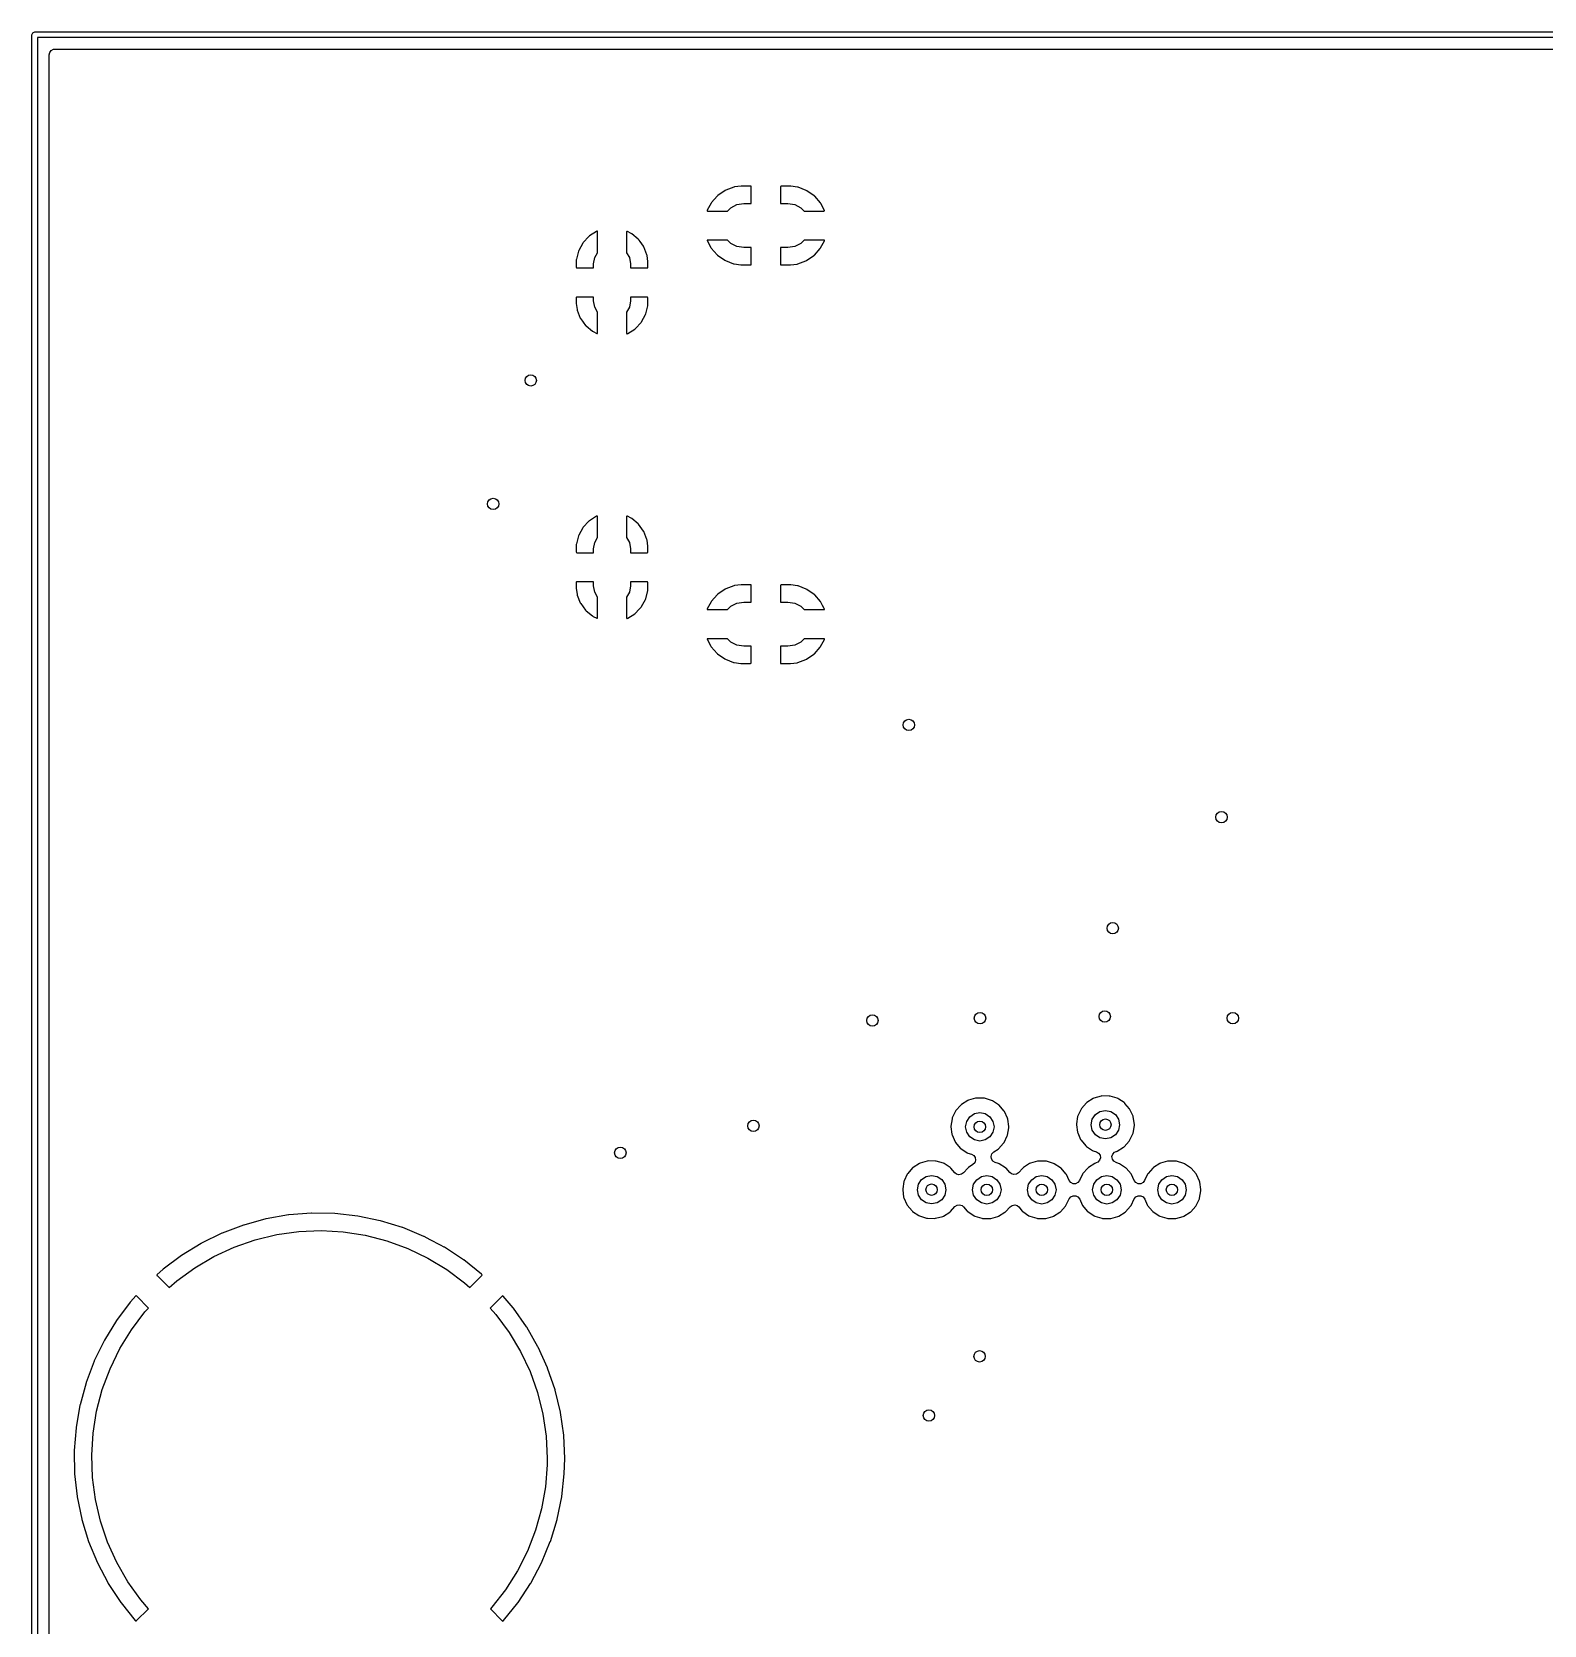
# Model space of a CAD drawing. Extents: x 0 to 4.25, y -4.33 to 0.
# Drawn here: x -0.002 to 1.044, y -1.1 to 0.002 of the extents above; entities that cross this region are included whole.
import ezdxf

# ---------------------------------------------------------------- set-up
doc = ezdxf.new("R2010")
doc.units = 0
doc.header["$MEASUREMENT"] = 0
doc.layers.add('BLACK', color=7, linetype='CONTINUOUS')

msp = doc.modelspace()

# ---------------------------------------------------------------- linework, layer by layer
at = {"layer": 'BLACK', "linetype": 'CONTINUOUS'}
for p, q in [((-0.001969, 0), (-0.001392, 0.001392)), ((-0.001969, -4.33071), (-0.001969, 0)), ((-0.001392, 0.001392), (0, 0.001969)), ((0, 0.001969), (4.25197, 0.001969)), ((0.001969, -0.001969), (0.001969, -4.32874)), ((4.25, -0.001969), (0.001969, -0.001969)), ((0.010357, -0.012225), (0.011467, -0.010833)), ((0.011467, -0.010833), (0.013071, -0.010061)), ((0.013071, -0.010061), (0.013961, -0.009961)), ((0.013961, -0.009961), (4.23801, -0.009961)), ((0.009961, -0.013961), (0.010357, -0.012225)), ((0.009961, -2.68157), (0.009961, -0.013961)), ((0.47732, -0.107767), (0.472281, -0.11123)), ((0.477736, -0.107549), (0.47732, -0.107767)), ((0.483455, -0.105388), (0.477736, -0.107549)), ((0.483911, -0.105276), (0.483455, -0.105388)), ((0.488447, -0.104727), (0.483911, -0.105276)), ((0.488683, -0.104713), (0.488447, -0.104727)), ((0.49513, -0.104713), (0.488683, -0.104713)), ((0.495274, -0.104817), (0.49513, -0.104713)), ((0.495339, -0.105016), (0.495274, -0.104817)), ((0.495433, -0.105307), (0.495339, -0.105016)), ((0.495433, -0.116673), (0.495433, -0.105307)), ((0.515617, -0.104872), (0.515512, -0.105016)), ((0.515512, -0.105016), (0.515512, -0.116673)), ((0.516106, -0.104713), (0.515617, -0.104872)), ((0.522394, -0.104713), (0.516106, -0.104713)), ((0.522649, -0.104729), (0.522394, -0.104713)), ((0.527312, -0.105343), (0.522649, -0.104729)), ((0.527767, -0.10546), (0.527312, -0.105343)), ((0.533464, -0.107681), (0.527767, -0.10546)), ((0.533877, -0.107903), (0.533464, -0.107681)), ((0.53888, -0.111419), (0.533877, -0.107903)), ((0.467593, -0.116491), (0.465, -0.121388)), ((0.467861, -0.116106), (0.467593, -0.116491)), ((0.471928, -0.11154), (0.467861, -0.116106)), ((0.472281, -0.11123), (0.471928, -0.11154)), ((0.478946, -0.12189), (0.481249, -0.119587)), ((0.481249, -0.119587), (0.485502, -0.11742)), ((0.485502, -0.11742), (0.490216, -0.116673)), ((0.490216, -0.116673), (0.495433, -0.116673)), ((0.515512, -0.116673), (0.520728, -0.116673)), ((0.520728, -0.116673), (0.525443, -0.11742)), ((0.525443, -0.11742), (0.529696, -0.119587)), ((0.529696, -0.119587), (0.531998, -0.12189)), ((0.539229, -0.111733), (0.53888, -0.111419)), ((0.543249, -0.116341), (0.539229, -0.111733)), ((0.543512, -0.116729), (0.543249, -0.116341)), ((0.546007, -0.121563), (0.543512, -0.116729)), ((0.465, -0.121388), (0.464928, -0.121802)), ((0.464928, -0.121802), (0.465093, -0.12189)), ((0.465093, -0.12189), (0.478946, -0.12189)), ((0.531998, -0.12189), (0.545607, -0.12189)), ((0.545607, -0.12189), (0.546007, -0.12176)), ((0.546007, -0.12176), (0.546007, -0.121563)), ((0.383099, -0.139457), (0.379155, -0.143657)), ((0.383476, -0.139146), (0.383099, -0.139457)), ((0.388341, -0.136058), (0.383476, -0.139146)), ((0.388645, -0.135915), (0.388341, -0.136058)), ((0.389004, -0.135915), (0.388645, -0.135915)), ((0.389119, -0.13627), (0.389004, -0.135915)), ((0.389134, -0.136315), (0.389119, -0.13627)), ((0.389134, -0.150691), (0.389134, -0.136315)), ((0.409312, -0.136059), (0.409213, -0.13627)), ((0.409213, -0.13627), (0.409213, -0.150691)), ((0.40973, -0.136112), (0.409312, -0.136059)), ((0.41232, -0.137331), (0.40973, -0.136112)), ((0.412733, -0.137593), (0.41232, -0.137331)), ((0.417173, -0.141266), (0.412733, -0.137593)), ((0.417508, -0.141622), (0.417173, -0.141266)), ((0.417854, -0.142099), (0.417508, -0.141622)), ((0.41855, -0.143056), (0.417854, -0.142099)), ((0.420894, -0.146283), (0.41855, -0.143056)), ((0.465338, -0.141969), (0.464937, -0.142099)), ((0.464937, -0.142099), (0.464937, -0.142295)), ((0.464937, -0.142295), (0.467432, -0.147129)), ((0.478946, -0.141969), (0.465338, -0.141969)), ((0.481249, -0.144271), (0.478946, -0.141969)), ((0.531998, -0.141969), (0.529696, -0.144271)), ((0.545852, -0.141969), (0.531998, -0.141969)), ((0.543352, -0.147367), (0.545945, -0.142471)), ((0.546017, -0.142056), (0.545852, -0.141969)), ((0.545945, -0.142471), (0.546017, -0.142056)), ((0.375911, -0.149557), (0.374479, -0.155138)), ((0.376092, -0.149102), (0.375911, -0.149557)), ((0.378867, -0.144053), (0.376092, -0.149102)), ((0.379155, -0.143657), (0.378867, -0.144053)), ((0.386378, -0.158504), (0.38715, -0.154128)), ((0.38715, -0.154128), (0.389134, -0.150691)), ((0.409213, -0.150691), (0.411197, -0.154128)), ((0.411197, -0.154128), (0.411968, -0.158504)), ((0.42113, -0.146712), (0.420894, -0.146283)), ((0.423251, -0.152069), (0.42113, -0.146712)), ((0.423373, -0.152543), (0.423251, -0.152069)), ((0.423914, -0.156824), (0.423373, -0.152543)), ((0.467432, -0.147129), (0.467696, -0.147518)), ((0.467696, -0.147518), (0.471716, -0.152125)), ((0.471716, -0.152125), (0.472065, -0.152439)), ((0.472065, -0.152439), (0.477068, -0.155956)), ((0.485502, -0.146438), (0.481249, -0.144271)), ((0.490216, -0.147185), (0.485502, -0.146438)), ((0.495433, -0.147185), (0.490216, -0.147185)), ((0.495433, -0.158842), (0.495433, -0.147185)), ((0.520728, -0.147185), (0.515512, -0.147185)), ((0.515512, -0.147185), (0.515512, -0.158552)), ((0.525443, -0.146438), (0.520728, -0.147185)), ((0.529696, -0.144271), (0.525443, -0.146438)), ((0.533625, -0.156092), (0.538664, -0.152628)), ((0.538664, -0.152628), (0.539017, -0.152318)), ((0.539017, -0.152318), (0.543084, -0.147753)), ((0.543084, -0.147753), (0.543352, -0.147367)), ((0.374479, -0.155138), (0.374417, -0.155623)), ((0.374417, -0.155623), (0.374417, -0.160666)), ((0.374417, -0.160666), (0.374576, -0.161155)), ((0.374576, -0.161155), (0.374721, -0.16126)), ((0.374721, -0.16126), (0.386378, -0.16126)), ((0.386378, -0.16126), (0.386378, -0.158504)), ((0.411968, -0.158504), (0.411968, -0.16126)), ((0.411968, -0.16126), (0.423335, -0.16126)), ((0.423335, -0.16126), (0.423824, -0.161101)), ((0.423824, -0.161101), (0.423929, -0.160957)), ((0.423929, -0.15707), (0.423914, -0.156824)), ((0.423929, -0.160957), (0.423929, -0.15707)), ((0.477068, -0.155956), (0.477481, -0.156177)), ((0.477481, -0.156177), (0.483178, -0.158398)), ((0.483178, -0.158398), (0.483632, -0.158515)), ((0.483632, -0.158515), (0.488295, -0.159129)), ((0.488295, -0.159129), (0.488551, -0.159146)), ((0.488551, -0.159146), (0.494839, -0.159146)), ((0.494839, -0.159146), (0.495328, -0.158987)), ((0.495328, -0.158987), (0.495433, -0.158842)), ((0.515512, -0.158552), (0.515671, -0.159041)), ((0.515671, -0.159041), (0.515815, -0.159146)), ((0.515815, -0.159146), (0.522262, -0.159146)), ((0.522262, -0.159146), (0.522498, -0.159131)), ((0.522498, -0.159131), (0.527033, -0.158583)), ((0.527033, -0.158583), (0.527489, -0.158471)), ((0.527489, -0.158471), (0.533209, -0.156309)), ((0.533209, -0.156309), (0.533625, -0.156092)), ((0.374522, -0.181498), (0.374417, -0.181642)), ((0.374417, -0.181642), (0.374417, -0.185529)), ((0.374417, -0.185529), (0.374433, -0.185774)), ((0.374433, -0.185774), (0.374974, -0.190055)), ((0.375011, -0.181339), (0.374522, -0.181498)), ((0.386378, -0.181339), (0.375011, -0.181339)), ((0.386378, -0.184094), (0.386378, -0.181339)), ((0.38715, -0.188471), (0.386378, -0.184094)), ((0.411968, -0.184094), (0.411197, -0.188471)), ((0.411968, -0.181339), (0.411968, -0.184094)), ((0.423626, -0.181339), (0.411968, -0.181339)), ((0.42377, -0.181443), (0.423626, -0.181339)), ((0.423929, -0.181933), (0.42377, -0.181443)), ((0.423868, -0.187461), (0.423929, -0.186975)), ((0.423929, -0.186975), (0.423929, -0.181933)), ((0.374974, -0.190055), (0.375095, -0.190529)), ((0.375095, -0.190529), (0.377216, -0.195886)), ((0.377216, -0.195886), (0.377452, -0.196315)), ((0.377452, -0.196315), (0.380838, -0.200976)), ((0.389134, -0.191908), (0.38715, -0.188471)), ((0.389134, -0.206328), (0.389134, -0.191908)), ((0.411197, -0.188471), (0.409213, -0.191908)), ((0.409213, -0.191908), (0.409213, -0.206283)), ((0.419479, -0.198545), (0.422255, -0.193496)), ((0.422255, -0.193496), (0.422435, -0.193041)), ((0.422435, -0.193041), (0.423868, -0.187461)), ((0.380838, -0.200976), (0.381173, -0.201333)), ((0.381173, -0.201333), (0.385613, -0.205006)), ((0.385613, -0.205006), (0.386026, -0.205268)), ((0.386026, -0.205268), (0.388617, -0.206487)), ((0.388617, -0.206487), (0.389034, -0.20654)), ((0.389034, -0.20654), (0.389134, -0.206328)), ((0.409213, -0.206283), (0.409343, -0.206683)), ((0.409343, -0.206683), (0.409701, -0.206683)), ((0.409701, -0.206683), (0.410006, -0.20654)), ((0.410006, -0.20654), (0.41487, -0.203453)), ((0.41487, -0.203453), (0.415248, -0.203141)), ((0.415248, -0.203141), (0.419191, -0.198941)), ((0.419191, -0.198941), (0.419479, -0.198545)), ((0.378867, -0.340904), (0.376092, -0.345953)), ((0.379155, -0.340507), (0.378867, -0.340904)), ((0.383099, -0.336308), (0.379155, -0.340507)), ((0.383476, -0.335996), (0.383099, -0.336308)), ((0.388341, -0.332909), (0.383476, -0.335996)), ((0.388645, -0.332765), (0.388341, -0.332909)), ((0.389004, -0.332765), (0.388645, -0.332765)), ((0.389119, -0.333121), (0.389004, -0.332765)), ((0.389134, -0.333166), (0.389119, -0.333121)), ((0.389134, -0.347541), (0.389134, -0.333166)), ((0.409312, -0.332909), (0.409213, -0.333121)), ((0.409213, -0.333121), (0.409213, -0.347541)), ((0.40973, -0.332962), (0.409312, -0.332909)), ((0.41232, -0.334181), (0.40973, -0.332962)), ((0.412733, -0.334443), (0.41232, -0.334181)), ((0.417173, -0.338116), (0.412733, -0.334443)), ((0.417508, -0.338473), (0.417173, -0.338116)), ((0.420894, -0.343134), (0.417508, -0.338473)), ((0.374479, -0.351988), (0.374417, -0.352474)), ((0.374417, -0.352474), (0.374417, -0.357516)), ((0.375911, -0.346408), (0.374479, -0.351988)), ((0.376092, -0.345953), (0.375911, -0.346408)), ((0.386378, -0.355354), (0.38715, -0.350978)), ((0.38715, -0.350978), (0.389134, -0.347541)), ((0.409213, -0.347541), (0.411197, -0.350978)), ((0.411197, -0.350978), (0.411968, -0.355354)), ((0.42113, -0.343563), (0.420894, -0.343134)), ((0.423251, -0.348919), (0.42113, -0.343563)), ((0.423373, -0.349394), (0.423251, -0.348919)), ((0.423914, -0.353674), (0.423373, -0.349394)), ((0.374417, -0.357516), (0.374576, -0.358005)), ((0.374576, -0.358005), (0.374721, -0.35811)), ((0.374721, -0.35811), (0.386378, -0.35811)), ((0.386378, -0.35811), (0.386378, -0.355354)), ((0.411968, -0.355354), (0.411968, -0.35811)), ((0.411968, -0.35811), (0.423335, -0.35811)), ((0.423335, -0.35811), (0.423824, -0.357951)), ((0.423824, -0.357951), (0.423929, -0.357807)), ((0.423929, -0.35392), (0.423914, -0.353674)), ((0.423929, -0.357807), (0.423929, -0.35392)), ((0.374522, -0.378348), (0.374417, -0.378492)), ((0.374417, -0.378492), (0.374417, -0.382379)), ((0.374417, -0.382379), (0.374433, -0.382625)), ((0.374433, -0.382625), (0.374974, -0.386906)), ((0.375011, -0.378189), (0.374522, -0.378348)), ((0.386378, -0.378189), (0.375011, -0.378189)), ((0.386378, -0.380945), (0.386378, -0.378189)), ((0.38715, -0.385321), (0.386378, -0.380945)), ((0.389134, -0.388758), (0.38715, -0.385321)), ((0.411197, -0.385321), (0.409213, -0.388758)), ((0.411968, -0.380945), (0.411197, -0.385321)), ((0.423626, -0.378189), (0.411968, -0.378189)), ((0.411968, -0.378189), (0.411968, -0.380945)), ((0.422435, -0.389891), (0.423868, -0.384311)), ((0.42377, -0.378294), (0.423626, -0.378189)), ((0.423929, -0.378783), (0.42377, -0.378294)), ((0.423868, -0.384311), (0.423929, -0.383826)), ((0.423929, -0.383826), (0.423929, -0.378783)), ((0.47732, -0.383357), (0.472281, -0.38682)), ((0.477736, -0.38314), (0.47732, -0.383357)), ((0.483455, -0.380978), (0.477736, -0.38314)), ((0.483911, -0.380866), (0.483455, -0.380978)), ((0.488447, -0.380317), (0.483911, -0.380866)), ((0.488683, -0.380303), (0.488447, -0.380317)), ((0.49513, -0.380303), (0.488683, -0.380303)), ((0.495274, -0.380408), (0.49513, -0.380303)), ((0.495339, -0.380606), (0.495274, -0.380408)), ((0.495433, -0.380897), (0.495339, -0.380606)), ((0.495433, -0.392264), (0.495433, -0.380897)), ((0.515617, -0.380462), (0.515512, -0.380606)), ((0.515512, -0.380606), (0.515512, -0.392264)), ((0.516106, -0.380303), (0.515617, -0.380462)), ((0.522394, -0.380303), (0.516106, -0.380303)), ((0.522649, -0.38032), (0.522394, -0.380303)), ((0.527312, -0.380934), (0.522649, -0.38032)), ((0.527767, -0.38105), (0.527312, -0.380934)), ((0.533464, -0.383272), (0.527767, -0.38105)), ((0.533877, -0.383493), (0.533464, -0.383272)), ((0.53888, -0.387009), (0.533877, -0.383493)), ((0.374974, -0.386906), (0.375095, -0.38738)), ((0.375095, -0.38738), (0.377216, -0.392736)), ((0.377216, -0.392736), (0.377452, -0.393166)), ((0.377452, -0.393166), (0.380838, -0.397827)), ((0.389134, -0.403178), (0.389134, -0.388758)), ((0.409213, -0.388758), (0.409213, -0.403134)), ((0.417688, -0.397393), (0.419191, -0.395792)), ((0.419191, -0.395792), (0.419238, -0.395727)), ((0.419238, -0.395727), (0.419239, -0.395727)), ((0.419239, -0.395727), (0.419479, -0.395396)), ((0.419479, -0.395396), (0.422255, -0.390347)), ((0.422255, -0.390347), (0.422435, -0.389891)), ((0.467593, -0.392081), (0.465, -0.396978)), ((0.467861, -0.391696), (0.467593, -0.392081)), ((0.471928, -0.387131), (0.467861, -0.391696)), ((0.472281, -0.38682), (0.471928, -0.387131)), ((0.478946, -0.39748), (0.481249, -0.395177)), ((0.481249, -0.395177), (0.485502, -0.39301)), ((0.485502, -0.39301), (0.490216, -0.392264)), ((0.490216, -0.392264), (0.495433, -0.392264)), ((0.515512, -0.392264), (0.520728, -0.392264)), ((0.520728, -0.392264), (0.525443, -0.39301)), ((0.525443, -0.39301), (0.529696, -0.395177)), ((0.529696, -0.395177), (0.531998, -0.39748)), ((0.539229, -0.387323), (0.53888, -0.387009)), ((0.543249, -0.391931), (0.539229, -0.387323)), ((0.543512, -0.392319), (0.543249, -0.391931)), ((0.544689, -0.394599), (0.543512, -0.392319)), ((0.545758, -0.39667), (0.544689, -0.394599)), ((0.380838, -0.397827), (0.381173, -0.398183)), ((0.381173, -0.398183), (0.385613, -0.401856)), ((0.385613, -0.401856), (0.386026, -0.402118)), ((0.386026, -0.402118), (0.388617, -0.403337)), ((0.388617, -0.403337), (0.389034, -0.40339)), ((0.389034, -0.40339), (0.389134, -0.403178)), ((0.409213, -0.403134), (0.409343, -0.403534)), ((0.409343, -0.403534), (0.409701, -0.403534)), ((0.409701, -0.403534), (0.410006, -0.403391)), ((0.410006, -0.403391), (0.41487, -0.400303)), ((0.41487, -0.400303), (0.415248, -0.399991)), ((0.415248, -0.399991), (0.417688, -0.397393)), ((0.465, -0.396978), (0.464928, -0.397393)), ((0.464928, -0.397393), (0.465093, -0.39748)), ((0.465093, -0.39748), (0.478946, -0.39748)), ((0.531998, -0.39748), (0.545607, -0.39748)), ((0.545607, -0.39748), (0.546007, -0.39735)), ((0.546007, -0.397154), (0.545758, -0.39667)), ((0.545758, -0.39667), (0.545758, -0.39667)), ((0.546007, -0.39735), (0.546007, -0.397154)), ((0.465338, -0.417559), (0.464937, -0.417689)), ((0.464937, -0.417689), (0.464937, -0.417886)), ((0.464937, -0.417886), (0.467432, -0.42272)), ((0.478946, -0.417559), (0.465338, -0.417559)), ((0.481249, -0.419862), (0.478946, -0.417559)), ((0.531998, -0.417559), (0.529696, -0.419862)), ((0.545852, -0.417559), (0.531998, -0.417559)), ((0.543352, -0.422958), (0.545945, -0.418061)), ((0.546017, -0.417646), (0.545852, -0.417559)), ((0.545945, -0.418061), (0.546017, -0.417646)), ((0.467432, -0.42272), (0.467696, -0.423108)), ((0.467696, -0.423108), (0.471716, -0.427716)), ((0.471716, -0.427716), (0.472065, -0.42803)), ((0.472065, -0.42803), (0.477068, -0.431546)), ((0.485502, -0.422029), (0.481249, -0.419862)), ((0.490216, -0.422776), (0.485502, -0.422029)), ((0.495433, -0.422776), (0.490216, -0.422776)), ((0.495433, -0.434433), (0.495433, -0.422776)), ((0.520728, -0.422776), (0.515512, -0.422776)), ((0.515512, -0.422776), (0.515512, -0.434142)), ((0.525443, -0.422029), (0.520728, -0.422776)), ((0.529696, -0.419862), (0.525443, -0.422029)), ((0.533625, -0.431682), (0.538664, -0.428219)), ((0.538664, -0.428219), (0.539017, -0.427908)), ((0.539017, -0.427908), (0.543084, -0.423343)), ((0.543084, -0.423343), (0.543352, -0.422958)), ((0.477068, -0.431546), (0.477481, -0.431768)), ((0.477481, -0.431768), (0.483178, -0.433989)), ((0.483178, -0.433989), (0.483632, -0.434106)), ((0.483632, -0.434106), (0.488295, -0.434719)), ((0.488295, -0.434719), (0.488551, -0.434736)), ((0.488551, -0.434736), (0.494839, -0.434736)), ((0.494839, -0.434736), (0.495328, -0.434577)), ((0.495328, -0.434577), (0.495433, -0.434433)), ((0.515512, -0.434142), (0.515671, -0.434631)), ((0.515671, -0.434631), (0.515815, -0.434736)), ((0.515815, -0.434736), (0.522262, -0.434736)), ((0.522262, -0.434736), (0.522498, -0.434722)), ((0.522498, -0.434722), (0.527033, -0.434173)), ((0.527033, -0.434173), (0.527489, -0.434061)), ((0.527489, -0.434061), (0.533209, -0.4319)), ((0.533209, -0.4319), (0.533625, -0.431682)), ((0.645012, -0.736868), (0.640682, -0.7396)), ((0.645516, -0.736642), (0.645012, -0.736868)), ((0.650439, -0.735235), (0.645516, -0.736642)), ((0.650987, -0.73516), (0.650439, -0.735235)), ((0.656106, -0.735192), (0.650987, -0.73516)), ((0.656653, -0.735273), (0.656106, -0.735192)), ((0.661558, -0.73674), (0.656653, -0.735273)), ((0.66206, -0.736972), (0.661558, -0.73674)), ((0.666356, -0.739757), (0.66206, -0.736972)), ((0.731826, -0.735403), (0.727497, -0.738135)), ((0.732331, -0.735178), (0.731826, -0.735403)), ((0.737254, -0.733771), (0.732331, -0.735178)), ((0.737802, -0.733696), (0.737254, -0.733771)), ((0.742921, -0.733727), (0.737802, -0.733696)), ((0.743468, -0.733809), (0.742921, -0.733727)), ((0.748373, -0.735276), (0.743468, -0.733809)), ((0.748875, -0.735508), (0.748373, -0.735276)), ((0.749539, -0.735938), (0.748875, -0.735508)), ((0.753171, -0.738292), (0.749539, -0.735938)), ((0.634392, -0.748892), (0.634231, -0.749421)), ((0.636568, -0.744258), (0.634392, -0.748892)), ((0.636872, -0.743796), (0.636568, -0.744258)), ((0.640261, -0.739958), (0.636872, -0.743796)), ((0.640682, -0.7396), (0.640261, -0.739958)), ((0.644332, -0.751233), (0.646465, -0.74804)), ((0.646465, -0.74804), (0.649659, -0.745907)), ((0.649659, -0.745907), (0.653425, -0.745157)), ((0.653425, -0.745157), (0.657192, -0.745907)), ((0.657192, -0.745907), (0.660385, -0.74804)), ((0.660385, -0.74804), (0.662519, -0.751233)), ((0.666773, -0.74012), (0.666356, -0.739757)), ((0.670114, -0.743999), (0.666773, -0.74012)), ((0.670412, -0.744465), (0.670114, -0.743999)), ((0.672531, -0.749125), (0.670412, -0.744465)), ((0.721046, -0.747956), (0.720258, -0.753015)), ((0.721207, -0.747427), (0.721046, -0.747956)), ((0.723383, -0.742793), (0.721207, -0.747427)), ((0.723687, -0.742331), (0.723383, -0.742793)), ((0.727076, -0.738494), (0.723687, -0.742331)), ((0.727497, -0.738135), (0.727076, -0.738494)), ((0.731147, -0.749769), (0.73328, -0.746576)), ((0.73328, -0.746576), (0.736474, -0.744442)), ((0.736474, -0.744442), (0.74024, -0.743693)), ((0.74024, -0.743693), (0.744007, -0.744442)), ((0.744007, -0.744442), (0.7472, -0.746576)), ((0.7472, -0.746576), (0.749333, -0.749769)), ((0.753587, -0.738656), (0.753171, -0.738292)), ((0.753699, -0.738785), (0.753587, -0.738656)), ((0.756929, -0.742534), (0.753699, -0.738785)), ((0.753699, -0.738785), (0.753699, -0.738785)), ((0.757227, -0.743), (0.756929, -0.742534)), ((0.759346, -0.74766), (0.757227, -0.743)), ((0.759501, -0.748191), (0.759346, -0.74766)), ((0.760246, -0.753388), (0.759501, -0.748191)), ((0.633443, -0.754479), (0.633436, -0.755032)), ((0.633436, -0.755032), (0.6341, -0.760108)), ((0.634231, -0.749421), (0.633443, -0.754479)), ((0.643583, -0.755), (0.644332, -0.751233)), ((0.644332, -0.758767), (0.643583, -0.755)), ((0.646465, -0.76196), (0.644332, -0.758767)), ((0.662519, -0.758767), (0.660385, -0.76196)), ((0.662519, -0.751233), (0.663268, -0.755)), ((0.663268, -0.755), (0.662519, -0.758767)), ((0.672686, -0.749656), (0.672531, -0.749125)), ((0.67255, -0.760813), (0.673421, -0.755636)), ((0.673431, -0.754853), (0.672686, -0.749656)), ((0.673421, -0.755636), (0.673448, -0.755335)), ((0.67345, -0.755154), (0.673431, -0.754853)), ((0.673448, -0.755335), (0.67345, -0.755154)), ((0.720258, -0.753015), (0.720251, -0.753568)), ((0.720251, -0.753568), (0.720915, -0.758644)), ((0.720915, -0.758644), (0.721064, -0.759177)), ((0.721064, -0.759177), (0.723126, -0.763863)), ((0.730398, -0.753535), (0.731147, -0.749769)), ((0.731147, -0.757302), (0.730398, -0.753535)), ((0.73328, -0.760495), (0.731147, -0.757302)), ((0.749333, -0.757302), (0.7472, -0.760495)), ((0.749333, -0.749769), (0.750083, -0.753535)), ((0.750083, -0.753535), (0.749333, -0.757302)), ((0.756965, -0.764483), (0.759197, -0.759876)), ((0.759197, -0.759876), (0.759365, -0.759349)), ((0.759365, -0.759349), (0.760236, -0.754172)), ((0.760236, -0.754172), (0.760263, -0.75387)), ((0.760265, -0.75369), (0.760246, -0.753388)), ((0.760263, -0.75387), (0.760265, -0.75369)), ((0.6341, -0.760108), (0.634249, -0.760641)), ((0.634249, -0.760641), (0.636311, -0.765327)), ((0.636311, -0.765327), (0.636603, -0.765797)), ((0.636603, -0.765797), (0.639897, -0.769716)), ((0.639897, -0.769716), (0.640309, -0.770084)), ((0.640309, -0.770084), (0.644571, -0.772921)), ((0.649659, -0.764093), (0.646465, -0.76196)), ((0.653425, -0.764843), (0.649659, -0.764093)), ((0.657192, -0.764093), (0.653425, -0.764843)), ((0.660385, -0.76196), (0.657192, -0.764093)), ((0.663082, -0.772334), (0.66598, -0.770555)), ((0.66598, -0.770555), (0.666405, -0.770201)), ((0.666405, -0.770201), (0.669841, -0.766406)), ((0.669841, -0.766406), (0.67015, -0.765947)), ((0.67015, -0.765947), (0.672382, -0.76134)), ((0.672382, -0.76134), (0.67255, -0.760813)), ((0.723126, -0.763863), (0.723418, -0.764332)), ((0.723418, -0.764332), (0.726712, -0.768251)), ((0.726712, -0.768251), (0.727124, -0.76862)), ((0.727124, -0.76862), (0.731386, -0.771456)), ((0.736474, -0.762629), (0.73328, -0.760495)), ((0.74024, -0.763378), (0.736474, -0.762629)), ((0.744007, -0.762629), (0.74024, -0.763378)), ((0.7472, -0.760495), (0.744007, -0.762629)), ((0.748432, -0.771769), (0.752795, -0.76909)), ((0.752795, -0.76909), (0.75322, -0.768737)), ((0.75322, -0.768737), (0.756656, -0.764941)), ((0.756656, -0.764941), (0.756965, -0.764483)), ((0.611665, -0.780333), (0.607335, -0.783064)), ((0.61217, -0.780107), (0.611665, -0.780333)), ((0.617092, -0.7787), (0.61217, -0.780107)), ((0.61764, -0.778625), (0.617092, -0.7787)), ((0.62276, -0.778656), (0.61764, -0.778625)), ((0.623307, -0.778738), (0.62276, -0.778656)), ((0.628211, -0.780205), (0.623307, -0.778738)), ((0.628713, -0.780437), (0.628211, -0.780205)), ((0.633009, -0.783221), (0.628713, -0.780437)), ((0.644571, -0.772921), (0.64507, -0.773159)), ((0.64507, -0.773159), (0.647667, -0.773971)), ((0.648609, -0.781171), (0.645497, -0.783135)), ((0.647667, -0.773971), (0.649206, -0.774866)), ((0.649931, -0.779801), (0.648609, -0.781171)), ((0.649206, -0.774866), (0.650203, -0.776341)), ((0.650462, -0.778102), (0.649931, -0.779801)), ((0.650203, -0.776341), (0.650462, -0.778102)), ((0.661184, -0.775478), (0.661694, -0.773772)), ((0.661464, -0.777236), (0.661184, -0.775478)), ((0.66248, -0.778698), (0.661464, -0.777236)), ((0.661694, -0.773772), (0.662894, -0.772457)), ((0.664029, -0.779575), (0.66248, -0.778698)), ((0.662894, -0.772457), (0.663082, -0.772334)), ((0.666373, -0.780276), (0.664029, -0.779575)), ((0.666875, -0.780508), (0.666373, -0.780276)), ((0.671171, -0.783292), (0.666875, -0.780508)), ((0.687826, -0.780403), (0.683497, -0.783135)), ((0.688331, -0.780178), (0.687826, -0.780403)), ((0.693254, -0.778771), (0.688331, -0.780178)), ((0.693802, -0.778696), (0.693254, -0.778771)), ((0.698921, -0.778727), (0.693802, -0.778696)), ((0.699468, -0.778809), (0.698921, -0.778727)), ((0.704373, -0.780276), (0.699468, -0.778809)), ((0.704875, -0.780508), (0.704373, -0.780276)), ((0.709171, -0.783292), (0.704875, -0.780508)), ((0.732826, -0.780403), (0.728497, -0.783135)), ((0.731386, -0.771456), (0.731885, -0.771695)), ((0.731885, -0.771695), (0.73399, -0.772352)), ((0.733331, -0.780178), (0.732826, -0.780403)), ((0.733896, -0.780016), (0.733331, -0.780178)), ((0.735038, -0.779483), (0.733896, -0.780016)), ((0.73399, -0.772352), (0.735528, -0.773248)), ((0.736254, -0.778183), (0.735038, -0.779483)), ((0.735528, -0.773248), (0.736526, -0.774722)), ((0.736785, -0.776484), (0.736254, -0.778183)), ((0.736526, -0.774722), (0.736785, -0.776484)), ((0.74475, -0.775647), (0.74526, -0.773942)), ((0.745031, -0.777405), (0.74475, -0.775647)), ((0.746046, -0.778867), (0.745031, -0.777405)), ((0.74526, -0.773942), (0.74646, -0.772626)), ((0.747595, -0.779744), (0.746046, -0.778867)), ((0.74646, -0.772626), (0.747689, -0.772053)), ((0.749373, -0.780276), (0.747595, -0.779744)), ((0.747689, -0.772053), (0.747924, -0.771989)), ((0.747924, -0.771989), (0.748432, -0.771769)), ((0.749875, -0.780508), (0.749373, -0.780276)), ((0.754171, -0.783292), (0.749875, -0.780508)), ((0.777826, -0.780403), (0.773497, -0.783135)), ((0.778331, -0.780178), (0.777826, -0.780403)), ((0.783254, -0.778771), (0.778331, -0.780178)), ((0.783802, -0.778696), (0.783254, -0.778771)), ((0.788921, -0.778727), (0.783802, -0.778696)), ((0.789468, -0.778809), (0.788921, -0.778727)), ((0.794373, -0.780276), (0.789468, -0.778809)), ((0.794875, -0.780508), (0.794373, -0.780276)), ((0.799171, -0.783292), (0.794875, -0.780508)), ((0.600884, -0.792885), (0.600096, -0.797944)), ((0.601046, -0.792356), (0.600884, -0.792885)), ((0.603222, -0.787722), (0.601046, -0.792356)), ((0.603525, -0.78726), (0.603222, -0.787722)), ((0.606914, -0.783423), (0.603525, -0.78726)), ((0.607335, -0.783064), (0.606914, -0.783423)), ((0.610985, -0.794698), (0.613119, -0.791505)), ((0.613119, -0.791505), (0.616312, -0.789371)), ((0.616312, -0.789371), (0.620079, -0.788622)), ((0.620079, -0.788622), (0.623845, -0.789371)), ((0.623845, -0.789371), (0.627038, -0.791505)), ((0.627038, -0.791505), (0.629172, -0.794698)), ((0.633426, -0.783585), (0.633009, -0.783221)), ((0.636146, -0.786742), (0.633426, -0.783585)), ((0.637262, -0.787643), (0.636146, -0.786742)), ((0.638976, -0.788126), (0.637262, -0.787643)), ((0.640729, -0.787817), (0.638976, -0.788126)), ((0.642175, -0.786778), (0.640729, -0.787817)), ((0.645076, -0.783494), (0.642175, -0.786778)), ((0.645497, -0.783135), (0.645076, -0.783494)), ((0.649147, -0.794769), (0.65128, -0.791576)), ((0.65128, -0.791576), (0.654474, -0.789442)), ((0.654474, -0.789442), (0.65824, -0.788693)), ((0.65824, -0.788693), (0.662007, -0.789442)), ((0.662007, -0.789442), (0.6652, -0.791576)), ((0.6652, -0.791576), (0.667333, -0.794769)), ((0.671588, -0.783656), (0.671171, -0.783292)), ((0.674197, -0.786684), (0.671588, -0.783656)), ((0.675313, -0.787585), (0.674197, -0.786684)), ((0.677026, -0.788068), (0.675313, -0.787585)), ((0.67878, -0.78776), (0.677026, -0.788068)), ((0.680225, -0.786721), (0.67878, -0.78776)), ((0.683076, -0.783494), (0.680225, -0.786721)), ((0.683497, -0.783135), (0.683076, -0.783494)), ((0.687147, -0.794769), (0.68928, -0.791576)), ((0.68928, -0.791576), (0.692474, -0.789442)), ((0.692474, -0.789442), (0.69624, -0.788693)), ((0.69624, -0.788693), (0.700007, -0.789442)), ((0.700007, -0.789442), (0.7032, -0.791576)), ((0.7032, -0.791576), (0.705333, -0.794769)), ((0.709588, -0.783656), (0.709171, -0.783292)), ((0.712929, -0.787534), (0.709588, -0.783656)), ((0.713227, -0.788), (0.712929, -0.787534)), ((0.715085, -0.792085), (0.713227, -0.788)), ((0.716263, -0.793582), (0.715085, -0.792085)), ((0.722347, -0.79213), (0.721251, -0.793532)), ((0.724383, -0.787793), (0.722347, -0.79213)), ((0.724687, -0.787331), (0.724383, -0.787793)), ((0.728076, -0.783494), (0.724687, -0.787331)), ((0.728497, -0.783135), (0.728076, -0.783494)), ((0.732147, -0.794769), (0.73428, -0.791576)), ((0.73428, -0.791576), (0.737474, -0.789442)), ((0.737474, -0.789442), (0.74124, -0.788693)), ((0.74124, -0.788693), (0.745007, -0.789442)), ((0.745007, -0.789442), (0.7482, -0.791576)), ((0.7482, -0.791576), (0.750333, -0.794769)), ((0.754588, -0.783656), (0.754171, -0.783292)), ((0.757929, -0.787534), (0.754588, -0.783656)), ((0.758227, -0.788), (0.757929, -0.787534)), ((0.760085, -0.792085), (0.758227, -0.788)), ((0.761263, -0.793582), (0.760085, -0.792085)), ((0.767347, -0.79213), (0.766251, -0.793532)), ((0.769383, -0.787793), (0.767347, -0.79213)), ((0.769687, -0.787331), (0.769383, -0.787793)), ((0.773076, -0.783494), (0.769687, -0.787331)), ((0.773497, -0.783135), (0.773076, -0.783494)), ((0.777147, -0.794769), (0.77928, -0.791576)), ((0.77928, -0.791576), (0.782474, -0.789442)), ((0.782474, -0.789442), (0.78624, -0.788693)), ((0.78624, -0.788693), (0.790007, -0.789442)), ((0.790007, -0.789442), (0.7932, -0.791576)), ((0.7932, -0.791576), (0.795333, -0.794769)), ((0.799588, -0.783656), (0.799171, -0.783292)), ((0.802929, -0.787534), (0.799588, -0.783656)), ((0.803227, -0.788), (0.802929, -0.787534)), ((0.805346, -0.79266), (0.803227, -0.788)), ((0.805501, -0.793191), (0.805346, -0.79266)), ((0.600096, -0.797944), (0.60009, -0.798497)), ((0.60009, -0.798497), (0.600754, -0.803573)), ((0.600754, -0.803573), (0.600902, -0.804106)), ((0.610236, -0.798465), (0.610985, -0.794698)), ((0.610985, -0.802231), (0.610236, -0.798465)), ((0.613119, -0.805424), (0.610985, -0.802231)), ((0.629172, -0.802231), (0.627038, -0.805424)), ((0.629172, -0.794698), (0.629921, -0.798465)), ((0.629921, -0.798465), (0.629172, -0.802231)), ((0.648398, -0.798535), (0.649147, -0.794769)), ((0.649147, -0.802302), (0.648398, -0.798535)), ((0.65128, -0.805495), (0.649147, -0.802302)), ((0.667333, -0.802302), (0.6652, -0.805495)), ((0.667333, -0.794769), (0.668083, -0.798535)), ((0.668083, -0.798535), (0.667333, -0.802302)), ((0.686398, -0.798535), (0.687147, -0.794769)), ((0.687147, -0.802302), (0.686398, -0.798535)), ((0.68928, -0.805495), (0.687147, -0.802302)), ((0.705333, -0.802302), (0.7032, -0.805495)), ((0.705333, -0.794769), (0.706083, -0.798535)), ((0.706083, -0.798535), (0.705333, -0.802302)), ((0.715182, -0.804906), (0.716295, -0.803517)), ((0.717875, -0.794338), (0.716263, -0.793582)), ((0.716295, -0.803517), (0.717901, -0.802748)), ((0.719655, -0.794321), (0.717875, -0.794338)), ((0.717901, -0.802748), (0.719681, -0.802753)), ((0.721251, -0.793532), (0.719655, -0.794321)), ((0.719681, -0.802753), (0.721283, -0.803529)), ((0.721283, -0.803529), (0.722443, -0.805039)), ((0.731398, -0.798535), (0.732147, -0.794769)), ((0.732147, -0.802302), (0.731398, -0.798535)), ((0.73428, -0.805495), (0.732147, -0.802302)), ((0.750333, -0.802302), (0.7482, -0.805495)), ((0.750333, -0.794769), (0.751083, -0.798535)), ((0.751083, -0.798535), (0.750333, -0.802302)), ((0.760182, -0.804906), (0.761295, -0.803517)), ((0.762875, -0.794338), (0.761263, -0.793582)), ((0.761295, -0.803517), (0.762901, -0.802748)), ((0.764655, -0.794321), (0.762875, -0.794338)), ((0.762901, -0.802748), (0.764681, -0.802753)), ((0.766251, -0.793532), (0.764655, -0.794321)), ((0.764681, -0.802753), (0.766283, -0.803529)), ((0.766283, -0.803529), (0.767443, -0.805039)), ((0.776398, -0.798535), (0.777147, -0.794769)), ((0.777147, -0.802302), (0.776398, -0.798535)), ((0.77928, -0.805495), (0.777147, -0.802302)), ((0.795333, -0.802302), (0.7932, -0.805495)), ((0.795333, -0.794769), (0.796083, -0.798535)), ((0.796083, -0.798535), (0.795333, -0.802302)), ((0.805365, -0.804349), (0.806236, -0.799172)), ((0.806246, -0.798388), (0.805501, -0.793191)), ((0.806236, -0.799172), (0.806263, -0.79887)), ((0.806265, -0.79869), (0.806246, -0.798388)), ((0.806263, -0.79887), (0.806265, -0.79869)), ((0.19143, -0.81471), (0.175682, -0.815949)), ((0.191615, -0.814704), (0.19143, -0.81471)), ((0.207409, -0.814952), (0.191615, -0.814704)), ((0.207594, -0.814964), (0.207409, -0.814952)), ((0.223295, -0.816697), (0.207594, -0.814964)), ((0.600902, -0.804106), (0.602964, -0.808792)), ((0.602964, -0.808792), (0.603256, -0.809261)), ((0.603256, -0.809261), (0.606551, -0.81318)), ((0.606551, -0.81318), (0.606963, -0.813549)), ((0.606963, -0.813549), (0.611224, -0.816386)), ((0.616312, -0.807558), (0.613119, -0.805424)), ((0.620079, -0.808307), (0.616312, -0.807558)), ((0.623845, -0.807558), (0.620079, -0.808307)), ((0.627038, -0.805424), (0.623845, -0.807558)), ((0.62827, -0.816698), (0.632633, -0.814019)), ((0.632633, -0.814019), (0.633059, -0.813666)), ((0.633059, -0.813666), (0.636205, -0.81019)), ((0.636205, -0.81019), (0.637663, -0.809169)), ((0.637663, -0.809169), (0.63942, -0.808882)), ((0.63942, -0.808882), (0.641127, -0.809386)), ((0.641127, -0.809386), (0.642232, -0.810301)), ((0.642232, -0.810301), (0.644712, -0.813251)), ((0.644712, -0.813251), (0.645124, -0.81362)), ((0.645124, -0.81362), (0.649386, -0.816456)), ((0.654474, -0.807629), (0.65128, -0.805495)), ((0.65824, -0.808378), (0.654474, -0.807629)), ((0.662007, -0.807629), (0.65824, -0.808378)), ((0.6652, -0.805495), (0.662007, -0.807629)), ((0.666432, -0.816769), (0.670795, -0.81409)), ((0.670795, -0.81409), (0.67122, -0.813737)), ((0.67122, -0.813737), (0.674313, -0.81032)), ((0.674313, -0.81032), (0.675772, -0.809299)), ((0.675772, -0.809299), (0.677528, -0.809012)), ((0.677528, -0.809012), (0.679236, -0.809515)), ((0.679236, -0.809515), (0.680341, -0.81043)), ((0.680341, -0.81043), (0.682712, -0.813251)), ((0.682712, -0.813251), (0.683124, -0.81362)), ((0.683124, -0.81362), (0.687386, -0.816456)), ((0.692474, -0.807629), (0.68928, -0.805495)), ((0.69624, -0.808378), (0.692474, -0.807629)), ((0.700007, -0.807629), (0.69624, -0.808378)), ((0.7032, -0.805495), (0.700007, -0.807629)), ((0.704432, -0.816769), (0.708795, -0.81409)), ((0.708795, -0.81409), (0.70922, -0.813737)), ((0.70922, -0.813737), (0.712656, -0.809941)), ((0.712656, -0.809941), (0.712965, -0.809483)), ((0.712965, -0.809483), (0.715182, -0.804906)), ((0.722443, -0.805039), (0.724126, -0.808863)), ((0.724126, -0.808863), (0.724418, -0.809332)), ((0.724418, -0.809332), (0.727712, -0.813251)), ((0.727712, -0.813251), (0.728124, -0.81362)), ((0.728124, -0.81362), (0.732386, -0.816456)), ((0.737474, -0.807629), (0.73428, -0.805495)), ((0.74124, -0.808378), (0.737474, -0.807629)), ((0.745007, -0.807629), (0.74124, -0.808378)), ((0.7482, -0.805495), (0.745007, -0.807629)), ((0.749432, -0.816769), (0.753795, -0.81409)), ((0.753795, -0.81409), (0.75422, -0.813737)), ((0.75422, -0.813737), (0.757656, -0.809941)), ((0.757656, -0.809941), (0.757965, -0.809483)), ((0.757965, -0.809483), (0.760182, -0.804906)), ((0.767443, -0.805039), (0.769126, -0.808863)), ((0.769126, -0.808863), (0.769418, -0.809332)), ((0.769418, -0.809332), (0.772712, -0.813251)), ((0.772712, -0.813251), (0.773124, -0.81362)), ((0.773124, -0.81362), (0.777386, -0.816456)), ((0.782474, -0.807629), (0.77928, -0.805495)), ((0.78624, -0.808378), (0.782474, -0.807629)), ((0.790007, -0.807629), (0.78624, -0.808378)), ((0.7932, -0.805495), (0.790007, -0.807629)), ((0.794432, -0.816769), (0.798795, -0.81409)), ((0.798795, -0.81409), (0.79922, -0.813737)), ((0.79922, -0.813737), (0.802656, -0.809941)), ((0.802656, -0.809941), (0.802965, -0.809483)), ((0.802965, -0.809483), (0.805197, -0.804876)), ((0.805197, -0.804876), (0.805365, -0.804349)), ((0.144344, -0.822954), (0.129567, -0.828538)), ((0.14452, -0.822897), (0.144344, -0.822954)), ((0.159757, -0.818729), (0.14452, -0.822897)), ((0.159937, -0.818688), (0.159757, -0.818729)), ((0.175498, -0.815972), (0.159937, -0.818688)), ((0.175682, -0.815949), (0.175498, -0.815972)), ((0.223477, -0.816726), (0.223295, -0.816697)), ((0.238946, -0.81993), (0.223477, -0.816726)), ((0.239124, -0.819975), (0.238946, -0.81993)), ((0.254224, -0.82462), (0.239124, -0.819975)), ((0.254397, -0.824683), (0.254224, -0.82462)), ((0.268991, -0.830728), (0.254397, -0.824683)), ((0.611224, -0.816386), (0.611724, -0.816624)), ((0.611724, -0.816624), (0.61661, -0.81815)), ((0.61661, -0.81815), (0.617156, -0.818239)), ((0.617156, -0.818239), (0.622275, -0.818333)), ((0.622275, -0.818333), (0.622824, -0.818264)), ((0.622824, -0.818264), (0.627763, -0.816918)), ((0.627763, -0.816918), (0.62827, -0.816698)), ((0.649386, -0.816456), (0.649885, -0.816695)), ((0.649885, -0.816695), (0.654772, -0.818221)), ((0.654772, -0.818221), (0.655317, -0.81831)), ((0.655317, -0.81831), (0.660436, -0.818403)), ((0.660436, -0.818403), (0.660985, -0.818335)), ((0.660985, -0.818335), (0.665924, -0.816989)), ((0.665924, -0.816989), (0.666432, -0.816769)), ((0.687386, -0.816456), (0.687885, -0.816695)), ((0.687885, -0.816695), (0.692772, -0.818221)), ((0.692772, -0.818221), (0.693317, -0.81831)), ((0.693317, -0.81831), (0.698436, -0.818403)), ((0.698436, -0.818403), (0.698985, -0.818335)), ((0.698985, -0.818335), (0.703924, -0.816989)), ((0.703924, -0.816989), (0.704432, -0.816769)), ((0.732386, -0.816456), (0.732885, -0.816695)), ((0.732885, -0.816695), (0.737772, -0.818221)), ((0.737772, -0.818221), (0.738317, -0.81831)), ((0.738317, -0.81831), (0.743436, -0.818403)), ((0.743436, -0.818403), (0.743985, -0.818335)), ((0.743985, -0.818335), (0.748924, -0.816989)), ((0.748924, -0.816989), (0.749432, -0.816769)), ((0.777386, -0.816456), (0.777885, -0.816695)), ((0.777885, -0.816695), (0.782772, -0.818221)), ((0.782772, -0.818221), (0.783317, -0.81831)), ((0.783317, -0.81831), (0.788436, -0.818403)), ((0.788436, -0.818403), (0.788985, -0.818335)), ((0.788985, -0.818335), (0.793924, -0.816989)), ((0.793924, -0.816989), (0.794432, -0.816769)), ((0.11505, -0.83565), (0.101581, -0.843904)), ((0.115212, -0.835561), (0.11505, -0.83565)), ((0.129398, -0.828611), (0.115212, -0.835561)), ((0.129567, -0.828538), (0.129398, -0.828611)), ((0.137857, -0.838239), (0.152387, -0.833179)), ((0.152387, -0.833179), (0.167342, -0.829561)), ((0.167342, -0.829561), (0.182578, -0.82742)), ((0.182578, -0.82742), (0.19795, -0.826775)), ((0.19795, -0.826775), (0.213312, -0.827634)), ((0.213312, -0.827634), (0.228516, -0.829988)), ((0.228516, -0.829988), (0.243419, -0.833814)), ((0.243419, -0.833814), (0.257876, -0.839077)), ((0.269158, -0.830807), (0.268991, -0.830728)), ((0.273496, -0.833103), (0.269158, -0.830807)), ((0.280618, -0.836874), (0.273496, -0.833103)), ((0.283119, -0.838198), (0.280618, -0.836874)), ((0.101429, -0.844007), (0.088796, -0.853492)), ((0.101581, -0.843904), (0.101429, -0.844007)), ((0.11062, -0.852478), (0.12389, -0.844692)), ((0.12389, -0.844692), (0.137857, -0.838239)), ((0.257876, -0.839077), (0.271752, -0.845725)), ((0.271752, -0.845725), (0.284912, -0.853695)), ((0.283278, -0.838293), (0.283119, -0.838198)), ((0.296481, -0.846965), (0.283278, -0.838293)), ((0.29663, -0.847073), (0.296481, -0.846965)), ((0.308959, -0.856951), (0.29663, -0.847073)), ((0.084774, -0.857141), (0.084518, -0.857588)), ((0.084518, -0.857588), (0.084534, -0.857724)), ((0.084534, -0.857724), (0.084562, -0.857766)), ((0.084562, -0.857766), (0.092952, -0.866156)), ((0.088654, -0.85361), (0.084774, -0.857141)), ((0.088796, -0.853492), (0.088654, -0.85361)), ((0.098173, -0.861522), (0.11062, -0.852478)), ((0.284912, -0.853695), (0.297232, -0.862911)), ((0.300766, -0.866138), (0.309051, -0.857854)), ((0.309097, -0.857072), (0.308959, -0.856951)), ((0.309051, -0.857854), (0.309284, -0.857395)), ((0.309258, -0.857228), (0.309097, -0.857072)), ((0.309284, -0.857395), (0.309258, -0.857228)), ((0.092952, -0.866156), (0.098173, -0.861522)), ((0.297232, -0.862911), (0.300766, -0.866138)), ((0.06609, -0.876198), (0.056605, -0.888831)), ((0.066208, -0.876056), (0.06609, -0.876198)), ((0.069922, -0.871974), (0.066208, -0.876056)), ((0.069962, -0.871944), (0.069922, -0.871974)), ((0.070098, -0.871922), (0.069962, -0.871944)), ((0.070556, -0.872156), (0.070098, -0.871922)), ((0.07872, -0.880319), (0.070556, -0.872156)), ((0.076214, -0.883026), (0.07872, -0.880319)), ((0.323328, -0.871972), (0.314952, -0.880348)), ((0.314952, -0.880348), (0.318889, -0.88472)), ((0.323418, -0.871912), (0.323328, -0.871972)), ((0.323522, -0.871904), (0.323418, -0.871912)), ((0.32396, -0.872173), (0.323522, -0.871904)), ((0.330827, -0.880212), (0.32396, -0.872173)), ((0.33094, -0.880358), (0.330827, -0.880212)), ((0.340023, -0.893283), (0.33094, -0.880358)), ((0.056502, -0.888983), (0.048248, -0.902452)), ((0.056605, -0.888831), (0.056502, -0.888983)), ((0.066911, -0.895281), (0.076214, -0.883026)), ((0.318889, -0.88472), (0.328019, -0.897104)), ((0.048159, -0.902613), (0.041209, -0.9168)), ((0.048248, -0.902452), (0.048159, -0.902613)), ((0.058849, -0.908385), (0.066911, -0.895281)), ((0.328019, -0.897104), (0.335897, -0.910319)), ((0.340122, -0.893438), (0.340023, -0.893283)), ((0.347949, -0.90716), (0.340122, -0.893438)), ((0.052105, -0.922214), (0.058849, -0.908385)), ((0.335897, -0.910319), (0.342448, -0.924241)), ((0.348032, -0.907324), (0.347949, -0.90716)), ((0.354533, -0.921722), (0.348032, -0.907324)), ((0.041136, -0.916969), (0.035553, -0.931746)), ((0.041209, -0.9168), (0.041136, -0.916969)), ((0.046742, -0.936635), (0.052105, -0.922214)), ((0.342448, -0.924241), (0.347609, -0.938735)), ((0.354601, -0.921893), (0.354533, -0.921722)), ((0.359718, -0.936838), (0.354601, -0.921893)), ((0.035495, -0.931921), (0.031327, -0.947159)), ((0.035553, -0.931746), (0.035495, -0.931921)), ((0.031327, -0.947159), (0.031287, -0.947339)), ((0.042811, -0.95151), (0.046742, -0.936635)), ((0.347609, -0.938735), (0.351332, -0.953664)), ((0.359769, -0.937016), (0.359718, -0.936838)), ((0.363457, -0.952376), (0.359769, -0.937016)), ((0.031287, -0.947339), (0.028571, -0.9629)), ((0.040351, -0.966698), (0.042811, -0.95151)), ((0.351332, -0.953664), (0.353579, -0.968885)), ((0.363492, -0.952558), (0.363457, -0.952376)), ((0.365718, -0.968196), (0.363492, -0.952558)), ((0.028548, -0.963084), (0.027308, -0.978832)), ((0.028571, -0.9629), (0.028548, -0.963084)), ((0.039385, -0.982053), (0.040351, -0.966698)), ((0.353579, -0.968885), (0.354331, -0.984252)), ((0.365735, -0.968381), (0.365718, -0.968196)), ((0.366237, -0.979017), (0.365735, -0.968381)), ((0.027308, -0.978832), (0.027303, -0.979017)), ((0.027303, -0.979017), (0.027551, -0.99481)), ((0.366244, -0.979173), (0.366237, -0.979017)), ((0.36648, -0.984175), (0.366244, -0.979173)), ((0.039922, -0.99743), (0.039385, -0.982053)), ((0.354269, -0.988649), (0.353089, -1.00399)), ((0.354331, -0.984252), (0.354269, -0.988649)), ((0.366151, -0.994826), (0.366481, -0.984329)), ((0.366481, -0.984329), (0.36648, -0.984175)), ((0.027551, -0.99481), (0.027562, -0.994995)), ((0.027562, -0.994995), (0.029296, -1.0107)), ((0.041957, -1.01268), (0.039922, -0.99743)), ((0.364405, -1.0107), (0.36614, -0.99498)), ((0.36614, -0.99498), (0.366151, -0.994826)), ((0.029296, -1.0107), (0.029324, -1.01088)), ((0.029324, -1.01088), (0.032528, -1.02635)), ((0.045471, -1.02766), (0.041957, -1.01268)), ((0.353089, -1.00399), (0.350417, -1.01914)), ((0.361173, -1.02635), (0.364376, -1.01088)), ((0.364376, -1.01088), (0.364405, -1.0107)), ((0.350417, -1.01914), (0.34628, -1.03396)), ((0.032528, -1.02635), (0.032574, -1.02653)), ((0.032574, -1.02653), (0.037219, -1.04163)), ((0.050429, -1.04222), (0.045471, -1.02766)), ((0.34628, -1.03396), (0.340716, -1.04831)), ((0.356482, -1.04163), (0.361127, -1.02653)), ((0.361127, -1.02653), (0.361173, -1.02635)), ((0.037219, -1.04163), (0.037281, -1.0418)), ((0.037281, -1.0418), (0.043326, -1.05639)), ((0.056785, -1.05624), (0.050429, -1.04222)), ((0.350374, -1.05639), (0.35642, -1.0418)), ((0.35642, -1.0418), (0.356482, -1.04163)), ((0.043326, -1.05639), (0.043405, -1.05656)), ((0.043405, -1.05656), (0.050797, -1.07052)), ((0.064478, -1.06956), (0.056785, -1.05624)), ((0.340716, -1.04831), (0.333779, -1.06204)), ((0.342904, -1.07052), (0.350296, -1.05656)), ((0.350296, -1.05656), (0.350374, -1.05639)), ((0.333779, -1.06204), (0.325535, -1.07503)), ((0.050797, -1.07052), (0.050891, -1.07068)), ((0.050891, -1.07068), (0.059564, -1.08388)), ((0.073434, -1.08207), (0.064478, -1.06956)), ((0.325535, -1.07503), (0.316062, -1.08715)), ((0.334137, -1.08388), (0.34281, -1.07068)), ((0.34281, -1.07068), (0.342904, -1.07052)), ((0.059564, -1.08388), (0.059672, -1.08403)), ((0.059672, -1.08403), (0.06955, -1.09636)), ((0.070242, -1.09666), (0.078756, -1.08815)), ((0.078756, -1.08815), (0.073434, -1.08207)), ((0.316062, -1.08715), (0.315031, -1.08824)), ((0.315031, -1.08824), (0.323248, -1.09645)), ((0.324151, -1.09636), (0.334029, -1.08403)), ((0.334029, -1.08403), (0.334137, -1.08388)), ((0.06955, -1.09636), (0.069628, -1.09645)), ((0.069628, -1.09645), (0.070074, -1.09669)), ((0.070074, -1.09669), (0.070242, -1.09666)), ((0.323248, -1.09645), (0.323707, -1.09669)), ((0.323707, -1.09669), (0.323874, -1.09666)), ((0.323874, -1.09666), (0.32403, -1.0965)), ((0.32403, -1.0965), (0.324151, -1.09636))]:
    msp.add_line(p, q, dxfattribs=at)
at = {"layer": 'BLACK'}
for centre in [(0.342913, -0.238976), (0.316929, -0.324409), (0.604331, -0.477165), (0.820472, -0.540945), (0.745276, -0.617717), (0.579134, -0.681496), (0.653543, -0.679921), (0.739764, -0.67874), (0.828346, -0.679921), (0.49685, -0.754331), (0.653425, -0.755), (0.74024, -0.753535), (0.404882, -0.773031), (0.620079, -0.798465), (0.65824, -0.798535), (0.69624, -0.798535), (0.74124, -0.798535), (0.78624, -0.798535), (0.653268, -0.913701), (0.618228, -0.954567)]:
    msp.add_circle(centre, 0.003937, dxfattribs=at)

doc.saveas('drawing.dxf')
